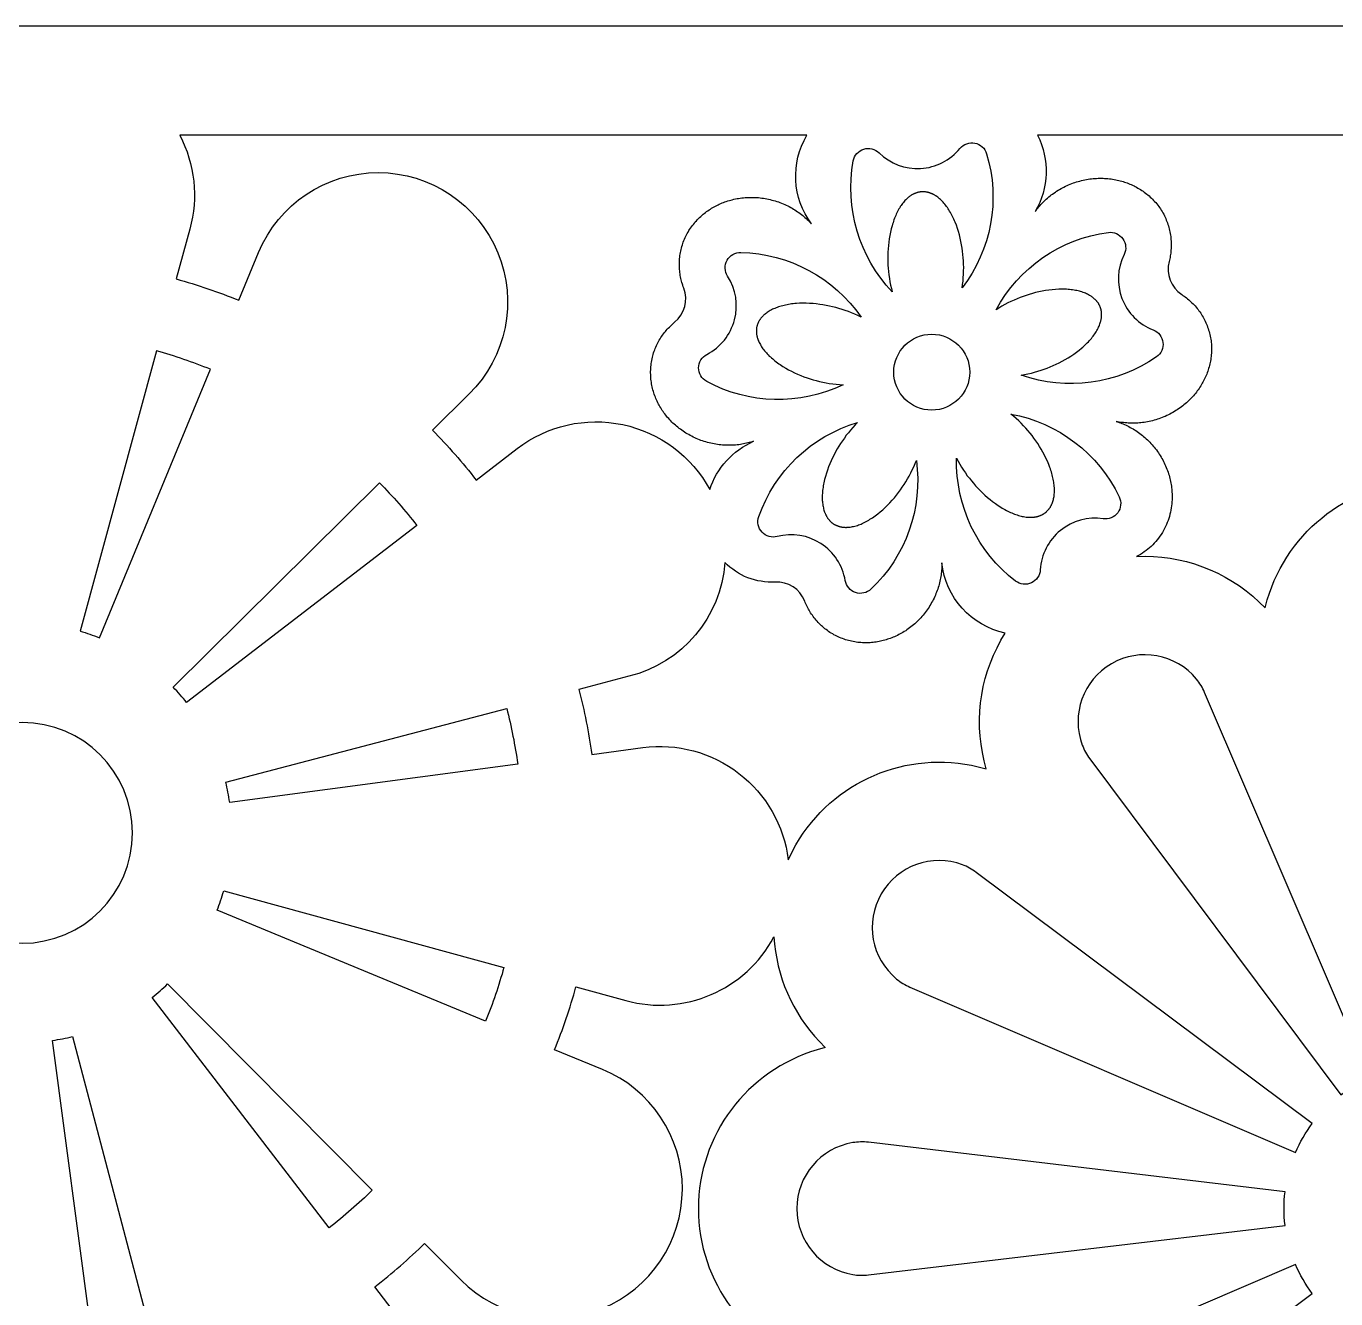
# Model space of a CAD drawing. Extents: x 222 to 1391, y 212 to 660.
# Drawn here: x 540.5 to 660.5, y 543.1 to 659.8 of the extents above; entities that cross this region are included whole.
import ezdxf

# ---------------------------------------------------------------- set-up
doc = ezdxf.new("R2010")
doc.units = 0
doc.layers.add('LAYER_01', color=5, linetype='CONTINUOUS')

msp = doc.modelspace()

# ---------------------------------------------------------------- linework, layer by layer
at = {"layer": 'LAYER_01'}
msp.add_lwpolyline([(222.46, 212.46), (1391.29, 212.46), (1391.29, 659.75), (222.46, 659.75)], close=True, dxfattribs=at)
for points in [[(612.43, 641.64, -0.302825), (612.02, 649.75), (554.54, 649.75, -0.188767), (555.46, 641.16), (554.21, 636.59, -0.028815), (559.95, 634.63), (561.76, 639, -1.22196), (581.07, 626.05), (577.7, 622.72, -0.028815), (581.7, 618.15), (585.45, 621.03, -0.461806), (603.11, 617.27, -0.21347), (607.13, 621.7), (607.01, 621.66), (606.88, 621.62), (606.74, 621.59), (606.61, 621.55), (606.47, 621.52), (606.34, 621.49), (606.2, 621.46), (606.06, 621.44), (605.92, 621.41), (605.77, 621.39), (605.63, 621.38), (605.48, 621.36), (605.33, 621.35), (605.19, 621.35), (605.04, 621.34), (604.89, 621.34), (604.74, 621.34), (604.59, 621.34), (604.43, 621.35), (604.28, 621.36), (604.13, 621.37), (603.98, 621.39), (603.82, 621.41), (603.67, 621.43), (603.52, 621.46), (603.36, 621.49), (603.21, 621.52), (603.06, 621.56), (602.91, 621.6), (602.76, 621.64), (602.61, 621.69), (602.46, 621.74), (602.31, 621.79), (602.17, 621.84), (602.02, 621.9), (601.88, 621.96), (601.74, 622.02), (601.6, 622.09), (601.46, 622.16), (601.32, 622.23), (601.18, 622.31), (601.05, 622.38), (600.92, 622.46), (600.79, 622.54), (600.67, 622.63), (600.54, 622.71), (600.42, 622.8), (600.3, 622.89), (600.18, 622.99), (600.07, 623.08), (599.96, 623.18), (599.85, 623.27), (599.74, 623.37), (599.64, 623.47), (599.54, 623.58), (599.44, 623.68), (599.35, 623.78), (599.25, 623.89), (599.16, 624), (599.08, 624.1), (598.99, 624.21), (598.91, 624.32), (598.84, 624.43), (598.76, 624.54), (598.69, 624.65), (598.62, 624.77), (598.55, 624.88), (598.48, 625), (598.42, 625.12), (598.35, 625.24), (598.29, 625.37), (598.24, 625.49), (598.18, 625.62), (598.13, 625.75), (598.08, 625.88), (598.03, 626.01), (597.99, 626.14), (597.95, 626.28), (597.91, 626.41), (597.87, 626.55), (597.84, 626.69), (597.81, 626.83), (597.78, 626.97), (597.76, 627.11), (597.74, 627.25), (597.72, 627.39), (597.71, 627.54), (597.7, 627.68), (597.7, 627.82), (597.69, 627.97), (597.69, 628.11), (597.7, 628.26), (597.71, 628.4), (597.72, 628.54), (597.73, 628.69), (597.75, 628.83), (597.77, 628.97), (597.8, 629.11), (597.83, 629.26), (597.86, 629.4), (597.89, 629.53), (597.93, 629.67), (597.97, 629.81), (598.02, 629.95), (598.07, 630.08), (598.12, 630.21), (598.18, 630.34), (598.23, 630.47), (598.29, 630.6), (598.36, 630.73), (598.42, 630.85), (598.49, 630.97), (598.56, 631.09), (598.64, 631.21), (598.72, 631.33), (598.79, 631.44), (598.88, 631.55), (598.96, 631.66), (599.05, 631.77), (599.13, 631.87), (599.22, 631.98), (599.31, 632.08), (599.41, 632.17), (599.5, 632.27), (599.6, 632.36), (599.7, 632.45), (599.79, 632.54), (599.89, 632.62, 0.325426), (600.73, 635.75), (600.68, 635.87), (600.64, 636), (600.6, 636.12), (600.56, 636.25), (600.52, 636.38), (600.49, 636.51), (600.46, 636.64), (600.44, 636.78), (600.41, 636.91), (600.39, 637.05), (600.37, 637.18), (600.36, 637.32), (600.34, 637.46), (600.33, 637.6), (600.33, 637.74), (600.33, 637.88), (600.33, 638.02), (600.33, 638.16), (600.34, 638.3), (600.35, 638.44), (600.36, 638.58), (600.38, 638.72), (600.4, 638.86), (600.43, 639), (600.45, 639.14), (600.49, 639.28), (600.52, 639.42), (600.56, 639.56), (600.6, 639.7), (600.65, 639.83), (600.69, 639.97), (600.75, 640.1), (600.8, 640.24), (600.86, 640.37), (600.92, 640.5), (600.99, 640.63), (601.05, 640.76), (601.12, 640.88), (601.2, 641.01), (601.27, 641.13), (601.35, 641.25), (601.44, 641.37), (601.52, 641.48), (601.61, 641.59), (601.7, 641.71), (601.79, 641.81), (601.89, 641.92), (601.98, 642.02), (602.08, 642.13), (602.18, 642.22), (602.29, 642.32), (602.39, 642.41), (602.5, 642.51), (602.6, 642.59), (602.71, 642.68), (602.82, 642.76), (602.94, 642.84), (603.05, 642.92), (603.17, 642.99), (603.28, 643.07), (603.4, 643.14), (603.51, 643.2), (603.63, 643.27), (603.75, 643.33), (603.87, 643.38), (603.99, 643.44), (604.12, 643.5), (604.24, 643.55), (604.37, 643.6), (604.5, 643.65), (604.63, 643.69), (604.77, 643.74), (604.91, 643.78), (605.04, 643.82), (605.18, 643.85), (605.32, 643.89), (605.47, 643.92), (605.61, 643.95), (605.76, 643.97), (605.91, 643.99), (606.05, 644.01), (606.2, 644.03), (606.35, 644.04), (606.51, 644.05), (606.66, 644.06), (606.81, 644.06), (606.96, 644.06), (607.12, 644.06), (607.27, 644.06), (607.43, 644.05), (607.58, 644.04), (607.74, 644.02), (607.89, 644), (608.05, 643.98), (608.2, 643.95), (608.35, 643.93), (608.51, 643.89), (608.66, 643.86), (608.81, 643.82), (608.96, 643.78), (609.11, 643.74), (609.26, 643.69), (609.41, 643.64), (609.55, 643.59), (609.7, 643.53), (609.84, 643.47), (609.98, 643.41), (610.12, 643.35), (610.26, 643.28), (610.39, 643.21), (610.53, 643.14), (610.66, 643.07), (610.79, 642.99), (610.92, 642.91), (611.04, 642.83), (611.16, 642.75), (611.28, 642.67), (611.4, 642.58), (611.51, 642.49), (611.63, 642.4), (611.74, 642.31), (611.84, 642.22), (611.95, 642.12), (612.05, 642.03), (612.15, 641.93), (612.24, 641.83), (612.34, 641.74)], [(626.05, 648.55, -0.600851), (628.49, 648.06, -0.240682), (626.25, 635.76), (626.29, 636.07), (626.33, 636.39), (626.35, 636.7), (626.37, 637.01), (626.38, 637.32), (626.39, 637.63), (626.38, 637.94), (626.37, 638.23), (626.35, 638.53), (626.32, 638.82), (626.29, 639.12), (626.24, 639.42), (626.19, 639.72), (626.14, 640.02), (626.07, 640.33), (625.99, 640.62), (625.91, 640.92), (625.82, 641.21), (625.72, 641.5), (625.61, 641.78), (625.55, 641.91), (625.49, 642.05), (625.43, 642.18), (625.37, 642.31), (625.3, 642.43), (625.24, 642.56), (625.17, 642.68), (625.1, 642.8), (625.03, 642.91), (624.96, 643.02), (624.89, 643.13), (624.81, 643.23), (624.74, 643.33), (624.66, 643.43), (624.58, 643.52), (624.5, 643.61), (624.42, 643.7), (624.34, 643.78), (624.26, 643.86), (624.18, 643.93), (624.1, 644), (624.02, 644.07), (623.93, 644.13), (623.85, 644.19), (623.81, 644.21), (623.77, 644.24), (623.73, 644.26), (623.68, 644.29), (623.64, 644.31), (623.6, 644.33), (623.56, 644.36), (623.52, 644.38), (623.48, 644.39), (623.43, 644.41), (623.39, 644.43), (623.35, 644.45), (623.31, 644.46), (623.27, 644.48), (623.23, 644.49), (623.19, 644.5), (623.15, 644.51), (623.11, 644.52), (623.07, 644.53), (623.03, 644.54), (622.98, 644.55), (622.94, 644.55), (622.9, 644.56), (622.86, 644.57), (622.83, 644.57), (622.79, 644.57), (622.75, 644.58), (622.71, 644.58), (622.67, 644.58), (622.63, 644.58), (622.59, 644.58), (622.55, 644.58), (622.51, 644.57), (622.48, 644.57), (622.44, 644.57), (622.4, 644.56), (622.36, 644.55), (622.32, 644.55), (622.28, 644.54), (622.24, 644.53), (622.2, 644.52), (622.17, 644.51), (622.13, 644.5), (622.09, 644.49), (622.05, 644.48), (622.01, 644.46), (621.97, 644.45), (621.93, 644.43), (621.89, 644.42), (621.85, 644.4), (621.81, 644.38), (621.77, 644.36), (621.73, 644.34), (621.69, 644.32), (621.65, 644.29), (621.61, 644.27), (621.58, 644.25), (621.54, 644.22), (621.5, 644.19), (621.46, 644.17), (621.42, 644.14), (621.38, 644.11), (621.34, 644.08), (621.3, 644.05), (621.23, 643.98), (621.15, 643.91), (621.08, 643.84), (621, 643.76), (620.93, 643.68), (620.86, 643.59), (620.79, 643.5), (620.72, 643.41), (620.65, 643.31), (620.58, 643.21), (620.52, 643.1), (620.45, 643), (620.39, 642.88), (620.33, 642.77), (620.27, 642.65), (620.21, 642.53), (620.16, 642.4), (620.1, 642.28), (620.05, 642.15), (620, 642.01), (619.95, 641.88), (619.91, 641.74), (619.86, 641.6), (619.82, 641.46), (619.74, 641.17), (619.67, 640.88), (619.61, 640.58), (619.56, 640.27), (619.52, 639.97), (619.49, 639.66), (619.46, 639.35), (619.44, 639.05), (619.43, 638.74), (619.43, 638.44), (619.44, 638.15), (619.45, 637.86), (619.47, 637.56), (619.5, 637.26), (619.53, 636.95), (619.58, 636.64), (619.63, 636.33), (619.69, 636.02), (619.76, 635.71), (619.84, 635.41, -0.240682), (616.27, 647.4, -0.600851), (618.64, 648.14, 0.44119)], [(643.76, 631.91, -0.600851), (644.06, 629.44, -0.240682), (631.66, 627.77), (631.97, 627.82), (632.28, 627.89), (632.59, 627.96), (632.89, 628.04), (633.19, 628.12), (633.49, 628.22), (633.77, 628.31), (634.05, 628.42), (634.32, 628.53), (634.6, 628.64), (634.87, 628.77), (635.14, 628.9), (635.41, 629.04), (635.68, 629.19), (635.95, 629.35), (636.21, 629.51), (636.47, 629.68), (636.72, 629.86), (636.96, 630.05), (637.19, 630.24), (637.3, 630.33), (637.41, 630.43), (637.52, 630.53), (637.62, 630.63), (637.72, 630.73), (637.82, 630.83), (637.91, 630.93), (638, 631.03), (638.09, 631.13), (638.17, 631.24), (638.25, 631.34), (638.33, 631.44), (638.4, 631.55), (638.47, 631.65), (638.53, 631.75), (638.59, 631.85), (638.65, 631.96), (638.7, 632.06), (638.75, 632.16), (638.8, 632.26), (638.84, 632.36), (638.87, 632.46), (638.91, 632.56), (638.94, 632.65), (638.95, 632.7), (638.96, 632.75), (638.97, 632.79), (638.98, 632.84), (638.99, 632.89), (639, 632.93), (639.01, 632.98), (639.01, 633.03), (639.02, 633.07), (639.02, 633.12), (639.03, 633.16), (639.03, 633.21), (639.03, 633.25), (639.03, 633.29), (639.03, 633.34), (639.03, 633.38), (639.03, 633.42), (639.03, 633.46), (639.02, 633.51), (639.02, 633.55), (639.01, 633.59), (639.01, 633.63), (639, 633.67), (638.99, 633.71), (638.98, 633.75), (638.98, 633.78), (638.97, 633.82), (638.95, 633.86), (638.94, 633.9), (638.93, 633.93), (638.92, 633.97), (638.9, 634.01), (638.89, 634.04), (638.88, 634.08), (638.86, 634.11), (638.84, 634.15), (638.83, 634.18), (638.81, 634.22), (638.79, 634.25), (638.77, 634.29), (638.75, 634.32), (638.73, 634.36), (638.7, 634.39), (638.68, 634.42), (638.65, 634.46), (638.63, 634.49), (638.6, 634.52), (638.58, 634.56), (638.55, 634.59), (638.52, 634.62), (638.49, 634.65), (638.46, 634.68), (638.43, 634.71), (638.39, 634.74), (638.36, 634.77), (638.33, 634.8), (638.29, 634.83), (638.25, 634.86), (638.22, 634.89), (638.18, 634.92), (638.14, 634.95), (638.1, 634.98), (638.06, 635), (638.02, 635.03), (637.93, 635.08), (637.84, 635.13), (637.75, 635.18), (637.65, 635.23), (637.55, 635.27), (637.45, 635.31), (637.34, 635.35), (637.23, 635.39), (637.11, 635.43), (637, 635.46), (636.88, 635.49), (636.75, 635.52), (636.63, 635.54), (636.5, 635.56), (636.37, 635.58), (636.24, 635.6), (636.1, 635.62), (635.96, 635.63), (635.82, 635.64), (635.68, 635.64), (635.54, 635.65), (635.39, 635.65), (635.25, 635.65), (635.1, 635.64), (634.8, 635.63), (634.5, 635.6), (634.19, 635.57), (633.89, 635.52), (633.59, 635.47), (633.28, 635.4), (632.98, 635.33), (632.69, 635.26), (632.4, 635.17), (632.11, 635.08), (631.83, 634.98), (631.56, 634.88), (631.28, 634.77), (631, 634.65), (630.72, 634.52), (630.44, 634.38), (630.16, 634.24), (629.89, 634.08), (629.62, 633.92), (629.35, 633.75, -0.240682), (639.65, 640.85, -0.600851), (641.09, 638.83, 0.44119)], [(604.75, 636.84, -0.600851), (605.97, 639.01, -0.240682), (616.98, 633.08), (616.69, 633.22), (616.4, 633.35), (616.11, 633.47), (615.82, 633.59), (615.53, 633.69), (615.24, 633.79), (614.95, 633.88), (614.66, 633.96), (614.37, 634.03), (614.09, 634.1), (613.79, 634.15), (613.49, 634.21), (613.19, 634.25), (612.88, 634.29), (612.58, 634.32), (612.27, 634.34), (611.96, 634.35), (611.66, 634.35), (611.35, 634.35), (611.05, 634.33), (610.91, 634.32), (610.76, 634.3), (610.62, 634.29), (610.47, 634.27), (610.33, 634.25), (610.2, 634.22), (610.06, 634.19), (609.93, 634.16), (609.8, 634.13), (609.67, 634.1), (609.54, 634.06), (609.42, 634.02), (609.3, 633.98), (609.19, 633.94), (609.07, 633.89), (608.96, 633.85), (608.86, 633.8), (608.76, 633.75), (608.66, 633.69), (608.56, 633.64), (608.47, 633.58), (608.38, 633.52), (608.3, 633.46), (608.22, 633.4), (608.18, 633.37), (608.14, 633.34), (608.11, 633.31), (608.07, 633.28), (608.04, 633.24), (608, 633.21), (607.97, 633.18), (607.94, 633.15), (607.91, 633.11), (607.88, 633.08), (607.85, 633.04), (607.82, 633.01), (607.79, 632.98), (607.76, 632.94), (607.74, 632.91), (607.72, 632.87), (607.69, 632.83), (607.67, 632.8), (607.65, 632.76), (607.63, 632.73), (607.61, 632.69), (607.59, 632.66), (607.57, 632.62), (607.55, 632.58), (607.54, 632.55), (607.52, 632.51), (607.51, 632.47), (607.49, 632.44), (607.48, 632.4), (607.47, 632.36), (607.46, 632.33), (607.45, 632.29), (607.44, 632.25), (607.43, 632.21), (607.42, 632.18), (607.41, 632.14), (607.41, 632.1), (607.4, 632.06), (607.4, 632.02), (607.39, 631.98), (607.39, 631.94), (607.39, 631.9), (607.39, 631.86), (607.39, 631.82), (607.39, 631.78), (607.39, 631.74), (607.39, 631.69), (607.39, 631.65), (607.4, 631.61), (607.4, 631.57), (607.41, 631.52), (607.41, 631.48), (607.42, 631.44), (607.43, 631.39), (607.44, 631.35), (607.45, 631.3), (607.46, 631.26), (607.47, 631.21), (607.48, 631.17), (607.5, 631.12), (607.51, 631.08), (607.53, 631.03), (607.55, 630.99), (607.56, 630.94), (607.6, 630.85), (607.65, 630.75), (607.69, 630.66), (607.75, 630.56), (607.8, 630.47), (607.86, 630.37), (607.92, 630.28), (607.99, 630.18), (608.06, 630.09), (608.14, 629.99), (608.22, 629.9), (608.3, 629.8), (608.39, 629.71), (608.48, 629.62), (608.57, 629.52), (608.67, 629.43), (608.77, 629.34), (608.88, 629.25), (608.98, 629.16), (609.09, 629.07), (609.21, 628.98), (609.32, 628.9), (609.44, 628.81), (609.57, 628.73), (609.82, 628.56), (610.08, 628.41), (610.34, 628.26), (610.62, 628.12), (610.89, 627.98), (611.17, 627.85), (611.46, 627.74), (611.74, 627.62), (612.03, 627.52), (612.32, 627.43), (612.6, 627.34), (612.88, 627.26), (613.17, 627.19), (613.47, 627.12), (613.77, 627.06), (614.07, 627.01), (614.38, 626.96), (614.7, 626.93), (615.01, 626.9), (615.33, 626.88, -0.240682), (602.83, 627.19, -0.600851), (602.85, 629.67, 0.44119)], [(545.4, 604.3, -0.024412), (547.17, 603.69), (557.34, 628.3, 0.028438), (552.41, 629.99)], [(609.3, 612.97, -0.600851), (607.61, 614.8, -0.240682), (616.66, 623.43), (616.44, 623.21), (616.23, 622.97), (616.02, 622.73), (615.82, 622.49), (615.63, 622.25), (615.45, 622), (615.27, 621.75), (615.11, 621.5), (614.95, 621.25), (614.8, 621), (614.65, 620.74), (614.51, 620.47), (614.37, 620.19), (614.24, 619.92), (614.12, 619.63), (614, 619.35), (613.9, 619.06), (613.8, 618.77), (613.71, 618.48), (613.64, 618.19), (613.6, 618.04), (613.57, 617.9), (613.54, 617.76), (613.52, 617.62), (613.5, 617.48), (613.48, 617.34), (613.46, 617.2), (613.45, 617.07), (613.44, 616.93), (613.43, 616.8), (613.43, 616.67), (613.43, 616.54), (613.43, 616.41), (613.43, 616.29), (613.44, 616.17), (613.45, 616.05), (613.47, 615.94), (613.48, 615.82), (613.5, 615.71), (613.53, 615.6), (613.55, 615.5), (613.58, 615.4), (613.61, 615.3), (613.64, 615.2), (613.66, 615.16), (613.68, 615.11), (613.7, 615.07), (613.72, 615.02), (613.74, 614.98), (613.76, 614.94), (613.78, 614.9), (613.8, 614.86), (613.82, 614.82), (613.85, 614.78), (613.87, 614.74), (613.89, 614.7), (613.92, 614.67), (613.94, 614.63), (613.97, 614.59), (614, 614.56), (614.02, 614.53), (614.05, 614.5), (614.08, 614.46), (614.1, 614.43), (614.13, 614.4), (614.16, 614.37), (614.19, 614.35), (614.22, 614.32), (614.25, 614.29), (614.28, 614.27), (614.31, 614.24), (614.34, 614.22), (614.37, 614.19), (614.4, 614.17), (614.43, 614.15), (614.47, 614.13), (614.5, 614.11), (614.53, 614.09), (614.56, 614.07), (614.6, 614.05), (614.63, 614.03), (614.67, 614.01), (614.7, 614), (614.74, 613.98), (614.78, 613.97), (614.82, 613.95), (614.85, 613.94), (614.89, 613.92), (614.93, 613.91), (614.97, 613.9), (615.01, 613.89), (615.05, 613.88), (615.1, 613.87), (615.14, 613.86), (615.18, 613.85), (615.22, 613.84), (615.27, 613.84), (615.31, 613.83), (615.36, 613.83), (615.4, 613.82), (615.45, 613.82), (615.5, 613.82), (615.54, 613.81), (615.59, 613.81), (615.64, 613.81), (615.69, 613.82), (615.74, 613.82), (615.78, 613.82), (615.89, 613.83), (615.99, 613.84), (616.09, 613.86), (616.2, 613.88), (616.3, 613.9), (616.41, 613.93), (616.52, 613.96), (616.64, 613.99), (616.75, 614.03), (616.86, 614.07), (616.98, 614.12), (617.09, 614.17), (617.21, 614.22), (617.33, 614.28), (617.44, 614.34), (617.56, 614.41), (617.68, 614.47), (617.8, 614.55), (617.92, 614.62), (618.04, 614.7), (618.15, 614.78), (618.27, 614.86), (618.39, 614.95), (618.51, 615.04), (618.74, 615.23), (618.97, 615.43), (619.19, 615.63), (619.41, 615.85), (619.63, 616.07), (619.83, 616.3), (620.04, 616.53), (620.23, 616.77), (620.42, 617.01), (620.59, 617.25), (620.76, 617.5), (620.92, 617.74), (621.08, 617.99), (621.24, 618.25), (621.39, 618.52), (621.53, 618.8), (621.67, 619.08), (621.81, 619.36), (621.93, 619.66), (622.05, 619.95, -0.240682), (617.89, 608.15, -0.600851), (615.53, 608.94, 0.44119)], [(633.41, 609.92, -0.600851), (631.15, 608.88, -0.240682), (625.74, 620.15), (625.88, 619.87), (626.04, 619.6), (626.2, 619.33), (626.37, 619.06), (626.55, 618.8), (626.72, 618.55), (626.91, 618.31), (627.09, 618.08), (627.28, 617.85), (627.47, 617.63), (627.68, 617.41), (627.89, 617.19), (628.11, 616.97), (628.33, 616.76), (628.56, 616.56), (628.8, 616.36), (629.04, 616.17), (629.29, 615.99), (629.54, 615.82), (629.79, 615.66), (629.92, 615.58), (630.04, 615.51), (630.17, 615.44), (630.3, 615.37), (630.42, 615.3), (630.55, 615.24), (630.67, 615.18), (630.8, 615.13), (630.92, 615.08), (631.05, 615.03), (631.17, 614.99), (631.29, 614.95), (631.41, 614.91), (631.53, 614.88), (631.65, 614.85), (631.76, 614.82), (631.88, 614.8), (631.99, 614.78), (632.1, 614.76), (632.21, 614.75), (632.32, 614.74), (632.42, 614.74), (632.53, 614.74), (632.63, 614.74), (632.68, 614.74), (632.73, 614.75), (632.77, 614.75), (632.82, 614.76), (632.87, 614.76), (632.92, 614.77), (632.96, 614.77), (633.01, 614.78), (633.05, 614.79), (633.1, 614.8), (633.14, 614.81), (633.18, 614.82), (633.23, 614.84), (633.27, 614.85), (633.31, 614.86), (633.35, 614.88), (633.39, 614.89), (633.43, 614.91), (633.47, 614.92), (633.5, 614.94), (633.54, 614.96), (633.58, 614.97), (633.61, 614.99), (633.65, 615.01), (633.68, 615.03), (633.72, 615.05), (633.75, 615.07), (633.78, 615.1), (633.81, 615.12), (633.85, 615.14), (633.88, 615.16), (633.91, 615.19), (633.94, 615.21), (633.97, 615.24), (633.99, 615.26), (634.02, 615.29), (634.05, 615.32), (634.08, 615.35), (634.1, 615.38), (634.13, 615.41), (634.16, 615.44), (634.18, 615.47), (634.21, 615.5), (634.23, 615.53), (634.26, 615.57), (634.28, 615.6), (634.3, 615.63), (634.33, 615.67), (634.35, 615.71), (634.37, 615.74), (634.39, 615.78), (634.41, 615.82), (634.43, 615.86), (634.45, 615.9), (634.47, 615.94), (634.49, 615.99), (634.5, 616.03), (634.52, 616.07), (634.54, 616.12), (634.55, 616.16), (634.57, 616.21), (634.58, 616.25), (634.59, 616.3), (634.61, 616.35), (634.63, 616.45), (634.65, 616.55), (634.67, 616.65), (634.68, 616.76), (634.69, 616.87), (634.7, 616.98), (634.7, 617.09), (634.7, 617.21), (634.7, 617.33), (634.7, 617.45), (634.69, 617.58), (634.68, 617.7), (634.66, 617.83), (634.64, 617.96), (634.62, 618.09), (634.6, 618.22), (634.57, 618.35), (634.54, 618.49), (634.5, 618.62), (634.47, 618.76), (634.43, 618.9), (634.38, 619.04), (634.34, 619.18), (634.29, 619.31), (634.18, 619.59), (634.06, 619.87), (633.93, 620.15), (633.8, 620.43), (633.65, 620.7), (633.5, 620.97), (633.34, 621.23), (633.17, 621.49), (633, 621.74), (632.83, 621.98), (632.65, 622.22), (632.47, 622.45), (632.28, 622.68), (632.08, 622.91), (631.87, 623.13), (631.65, 623.36), (631.43, 623.57), (631.19, 623.79), (630.96, 624), (630.71, 624.2, -0.240682), (640.64, 616.6, -0.600851), (639.17, 614.6, 0.44119)], [(576.27, 613.98), (555.16, 597.75, 0.024412), (553.93, 599.16), (572.84, 617.9, -0.028438)], [(624.38, 610.56), (624.38, 610.42), (624.38, 610.28), (624.38, 610.15), (624.37, 610.01), (624.36, 609.87), (624.35, 609.73), (624.33, 609.59), (624.31, 609.45), (624.29, 609.31), (624.27, 609.16), (624.24, 609.02), (624.21, 608.88), (624.18, 608.74), (624.14, 608.59), (624.1, 608.45), (624.06, 608.31), (624.01, 608.16), (623.96, 608.02), (623.91, 607.88), (623.85, 607.74), (623.79, 607.6), (623.73, 607.46), (623.67, 607.32), (623.6, 607.18), (623.53, 607.04), (623.45, 606.91), (623.37, 606.77), (623.29, 606.64), (623.21, 606.51), (623.13, 606.38), (623.04, 606.25), (622.95, 606.12), (622.85, 606), (622.76, 605.88), (622.66, 605.76), (622.56, 605.64), (622.45, 605.52), (622.35, 605.41), (622.24, 605.3), (622.13, 605.19), (622.02, 605.09), (621.9, 604.98), (621.79, 604.88), (621.67, 604.79), (621.55, 604.69), (621.43, 604.6), (621.31, 604.51), (621.19, 604.43), (621.07, 604.34), (620.94, 604.26), (620.82, 604.19), (620.69, 604.11), (620.56, 604.04), (620.43, 603.98), (620.31, 603.91), (620.18, 603.85), (620.05, 603.79), (619.92, 603.74), (619.79, 603.69), (619.66, 603.64), (619.53, 603.59), (619.41, 603.55), (619.28, 603.51), (619.15, 603.47), (619.02, 603.44), (618.89, 603.4), (618.76, 603.37), (618.63, 603.35), (618.49, 603.32), (618.36, 603.3), (618.22, 603.28), (618.08, 603.27), (617.95, 603.25), (617.81, 603.24), (617.67, 603.24), (617.53, 603.23), (617.39, 603.23), (617.25, 603.23), (617.11, 603.24), (616.97, 603.25), (616.82, 603.26), (616.68, 603.27), (616.54, 603.29), (616.4, 603.31), (616.26, 603.34), (616.12, 603.37), (615.98, 603.4), (615.84, 603.43), (615.7, 603.47), (615.56, 603.51), (615.42, 603.56), (615.29, 603.61), (615.15, 603.66), (615.02, 603.72), (614.89, 603.77), (614.76, 603.84), (614.63, 603.9), (614.5, 603.97), (614.38, 604.04), (614.25, 604.11), (614.13, 604.19), (614.01, 604.27), (613.9, 604.35), (613.78, 604.44), (613.67, 604.52), (613.56, 604.61), (613.45, 604.71), (613.34, 604.8), (613.24, 604.9), (613.14, 605), (613.04, 605.1), (612.95, 605.2), (612.86, 605.31), (612.77, 605.42), (612.68, 605.53), (612.6, 605.64), (612.52, 605.75), (612.44, 605.86), (612.36, 605.97), (612.29, 606.09), (612.22, 606.21), (612.16, 606.32), (612.09, 606.44), (612.03, 606.56), (611.97, 606.68), (611.92, 606.8), (611.87, 606.92), (611.82, 607.05, 0.325426), (609.1, 608.8, -0.216742), (604.49, 610.6, -0.327168), (595.7, 600.17), (591.12, 598.96, -0.028815), (592.29, 593), (596.98, 593.63, -0.416162), (610.31, 583.35), (611.01, 584.72, -0.332966), (627.71, 591.87), (628.45, 591.69), (628.27, 592.42, -0.203724), (630.2, 604.12, -0.322804)], [(663.63, 563.34), (648.47, 598.68, 0.07087), (647.73, 599.9, 0.847522), (637.26, 593.85, 0.07087), (637.94, 592.6), (660.97, 561.8, -0.059227)], [(585.51, 592.11), (559.11, 588.6, 0.024412), (558.75, 590.45), (584.5, 597.22, -0.028438)], [(658.34, 559.17), (627.53, 582.19, 0.07087), (626.28, 582.88, 0.847522), (620.24, 572.41, 0.07087), (621.46, 571.67), (656.8, 556.5, -0.059227)], [(582.57, 568.55), (557.96, 578.71, 0.024412), (558.56, 580.49), (584.25, 573.48, -0.028438)], [(568.24, 549.61), (552.01, 570.73, 0.024412), (553.42, 571.96), (572.17, 553.04, -0.028438)], [(546.37, 540.38), (542.87, 566.78, 0.024412), (544.71, 567.14), (551.48, 541.39, -0.028438)], [(655.84, 552.91), (617.65, 557.44, 0.07087), (616.22, 557.41, 0.847522), (616.22, 545.32, 0.07087), (617.65, 545.29), (655.84, 549.83, -0.059227)], [(656.8, 546.23), (621.46, 531.07, 0.07087), (620.24, 530.33, 0.847522), (626.28, 519.86, 0.07087), (627.53, 520.54), (658.34, 543.57, -0.059227)]]:
    msp.add_lwpolyline(points, format="xyb", close=True, dxfattribs=at)
for points in [[(726.22, 649.75), (633.16, 649.75, -0.253827), (632.94, 642.76), (633.02, 642.86), (633.1, 642.97), (633.18, 643.08), (633.27, 643.19), (633.36, 643.29), (633.45, 643.4), (633.55, 643.5), (633.65, 643.6), (633.75, 643.71), (633.86, 643.81), (633.96, 643.9), (634.07, 644), (634.19, 644.1), (634.3, 644.19), (634.42, 644.28), (634.54, 644.37), (634.66, 644.46), (634.79, 644.54), (634.91, 644.63), (635.04, 644.71), (635.18, 644.79), (635.31, 644.86), (635.44, 644.94), (635.58, 645.01), (635.72, 645.08), (635.86, 645.14), (636, 645.21), (636.15, 645.27), (636.29, 645.32), (636.44, 645.38), (636.59, 645.43), (636.74, 645.48), (636.89, 645.52), (637.04, 645.56), (637.19, 645.6), (637.34, 645.64), (637.49, 645.67), (637.64, 645.7), (637.8, 645.72), (637.95, 645.75), (638.1, 645.76), (638.26, 645.78), (638.41, 645.79), (638.56, 645.8), (638.71, 645.81), (638.86, 645.81), (639.01, 645.81), (639.16, 645.81), (639.31, 645.8), (639.46, 645.79), (639.61, 645.78), (639.75, 645.77), (639.9, 645.75), (640.04, 645.73), (640.18, 645.7), (640.32, 645.68), (640.46, 645.65), (640.6, 645.62), (640.73, 645.58), (640.87, 645.55), (641, 645.51), (641.13, 645.47), (641.25, 645.43), (641.38, 645.38), (641.5, 645.33), (641.63, 645.28), (641.75, 645.23), (641.87, 645.17), (642, 645.11), (642.12, 645.05), (642.24, 644.99), (642.36, 644.92), (642.48, 644.85), (642.6, 644.78), (642.71, 644.7), (642.83, 644.62), (642.94, 644.54), (643.06, 644.46), (643.17, 644.37), (643.28, 644.28), (643.39, 644.19), (643.49, 644.09), (643.6, 643.99), (643.7, 643.89), (643.8, 643.79), (643.89, 643.68), (643.99, 643.58), (644.08, 643.46), (644.17, 643.35), (644.26, 643.24), (644.34, 643.12), (644.42, 643), (644.5, 642.88), (644.58, 642.76), (644.65, 642.63), (644.72, 642.51), (644.78, 642.38), (644.85, 642.25), (644.91, 642.12), (644.96, 641.98), (645.02, 641.85), (645.07, 641.72), (645.11, 641.58), (645.15, 641.44), (645.19, 641.31), (645.23, 641.17), (645.26, 641.03), (645.29, 640.89), (645.32, 640.75), (645.34, 640.61), (645.36, 640.47), (645.38, 640.33), (645.39, 640.2), (645.4, 640.06), (645.4, 639.92), (645.41, 639.78), (645.41, 639.64), (645.4, 639.5), (645.4, 639.37), (645.39, 639.23), (645.38, 639.1), (645.36, 638.96), (645.34, 638.83), (645.32, 638.7), (645.3, 638.56), (645.27, 638.43), (645.24, 638.31), (645.21, 638.18, 0.325426), (646.38, 635.16), (646.49, 635.08), (646.59, 635.01), (646.7, 634.93), (646.81, 634.85), (646.91, 634.77), (647.01, 634.68), (647.12, 634.59), (647.22, 634.5), (647.31, 634.4), (647.41, 634.31), (647.51, 634.21), (647.6, 634.11), (647.69, 634), (647.78, 633.89), (647.87, 633.79), (647.95, 633.67), (648.03, 633.56), (648.11, 633.44), (648.19, 633.33), (648.26, 633.2), (648.33, 633.08), (648.4, 632.96), (648.47, 632.83), (648.53, 632.7), (648.59, 632.57), (648.65, 632.44), (648.7, 632.31), (648.75, 632.17), (648.8, 632.04), (648.84, 631.9), (648.88, 631.76), (648.92, 631.62), (648.96, 631.48), (648.99, 631.34), (649.01, 631.2), (649.04, 631.06), (649.06, 630.91), (649.07, 630.77), (649.09, 630.63), (649.09, 630.48), (649.1, 630.34), (649.1, 630.2), (649.1, 630.05), (649.1, 629.91), (649.09, 629.77), (649.08, 629.63), (649.07, 629.48), (649.05, 629.34), (649.03, 629.2), (649, 629.06), (648.98, 628.92), (648.95, 628.79), (648.92, 628.65), (648.88, 628.52), (648.84, 628.38), (648.8, 628.25), (648.76, 628.12), (648.71, 627.99), (648.66, 627.86), (648.61, 627.74), (648.56, 627.61), (648.5, 627.49), (648.44, 627.37), (648.38, 627.25), (648.32, 627.13), (648.26, 627.02), (648.19, 626.9), (648.12, 626.78), (648.04, 626.66), (647.96, 626.55), (647.88, 626.43), (647.8, 626.32), (647.72, 626.21), (647.63, 626.09), (647.53, 625.98), (647.44, 625.87), (647.34, 625.76), (647.24, 625.65), (647.14, 625.55), (647.03, 625.44), (646.92, 625.34), (646.81, 625.24), (646.7, 625.14), (646.58, 625.04), (646.46, 624.95), (646.34, 624.86), (646.22, 624.76), (646.09, 624.68), (645.96, 624.59), (645.83, 624.51), (645.7, 624.42), (645.57, 624.35), (645.43, 624.27), (645.29, 624.2), (645.15, 624.13), (645.01, 624.06), (644.87, 623.99), (644.73, 623.93), (644.58, 623.87), (644.43, 623.82), (644.29, 623.77), (644.14, 623.72), (643.99, 623.67), (643.84, 623.63), (643.69, 623.59), (643.54, 623.55), (643.39, 623.52), (643.24, 623.49), (643.09, 623.46), (642.94, 623.44), (642.79, 623.42), (642.64, 623.4), (642.49, 623.38), (642.34, 623.37), (642.2, 623.37), (642.05, 623.36), (641.9, 623.36), (641.76, 623.36), (641.61, 623.36), (641.47, 623.37), (641.33, 623.38), (641.18, 623.39), (641.05, 623.41), (640.91, 623.42), (640.77, 623.44), (640.63, 623.46), (640.5, 623.49), (640.37, 623.52), (640.5, 623.48), (640.63, 623.43), (640.75, 623.39), (640.88, 623.34), (641.01, 623.29), (641.14, 623.23), (641.27, 623.17), (641.4, 623.11), (641.53, 623.05), (641.66, 622.98), (641.78, 622.91), (641.91, 622.83), (642.03, 622.76), (642.16, 622.68), (642.28, 622.6), (642.41, 622.51), (642.53, 622.42), (642.65, 622.33), (642.77, 622.24), (642.88, 622.14), (643, 622.04), (643.11, 621.94), (643.23, 621.83), (643.34, 621.73), (643.45, 621.62), (643.55, 621.5), (643.66, 621.39), (643.76, 621.27), (643.86, 621.15), (643.95, 621.03), (644.05, 620.91), (644.14, 620.78), (644.23, 620.65), (644.32, 620.52), (644.4, 620.39), (644.48, 620.26), (644.56, 620.13), (644.63, 619.99), (644.71, 619.85), (644.77, 619.72), (644.84, 619.58), (644.9, 619.44), (644.96, 619.3), (645.02, 619.16), (645.07, 619.01), (645.12, 618.87), (645.17, 618.73), (645.21, 618.59), (645.25, 618.44), (645.29, 618.3), (645.32, 618.16), (645.35, 618.01), (645.38, 617.87), (645.41, 617.73), (645.43, 617.59), (645.45, 617.45), (645.46, 617.31), (645.47, 617.17), (645.48, 617.03), (645.49, 616.89), (645.49, 616.75), (645.49, 616.62), (645.49, 616.48), (645.49, 616.35), (645.48, 616.16), (645.46, 615.97), (645.44, 615.78), (645.41, 615.59), (645.38, 615.4), (645.34, 615.2), (645.29, 615.01), (645.24, 614.82), (645.18, 614.63), (645.12, 614.44), (645.05, 614.25), (644.97, 614.06), (644.89, 613.88), (644.8, 613.7), (644.7, 613.52), (644.6, 613.34), (644.49, 613.17), (644.37, 613), (644.25, 612.83), (644.13, 612.67), (643.99, 612.52), (643.86, 612.36), (643.71, 612.22), (643.57, 612.07), (643.42, 611.94), (643.26, 611.8), (643.1, 611.68), (642.93, 611.56), (642.77, 611.45), (642.59, 611.34), (642.42, 611.24), (642.24, 611.14, -0.205807), (653.46, 606.97), (654.01, 606.44), (654.22, 607.17, -0.748967), (683.31, 607.17)], [(575.3, 540.44), (572.41, 544.19, 0.028815), (576.98, 548.18), (580.32, 544.82, 1.22196), (593.27, 564.13), (588.89, 565.93, 0.028815), (590.85, 571.68), (595.42, 570.43, 0.349861), (609, 576.28, 0.178209), (613.17, 566.67), (613.69, 566.13), (612.96, 565.91, 0.748967), (612.96, 536.82)]]:
    msp.add_lwpolyline(points, format="xyb", dxfattribs=at)
msp.add_circle((623.46, 628.04), 3.48, dxfattribs=at)
at = {"layer": 'LAYER_01', "extrusion": (0, 0, -1)}
msp.add_circle((-540.08, 585.81), 10.12, dxfattribs=at)

doc.saveas('drawing.dxf')
